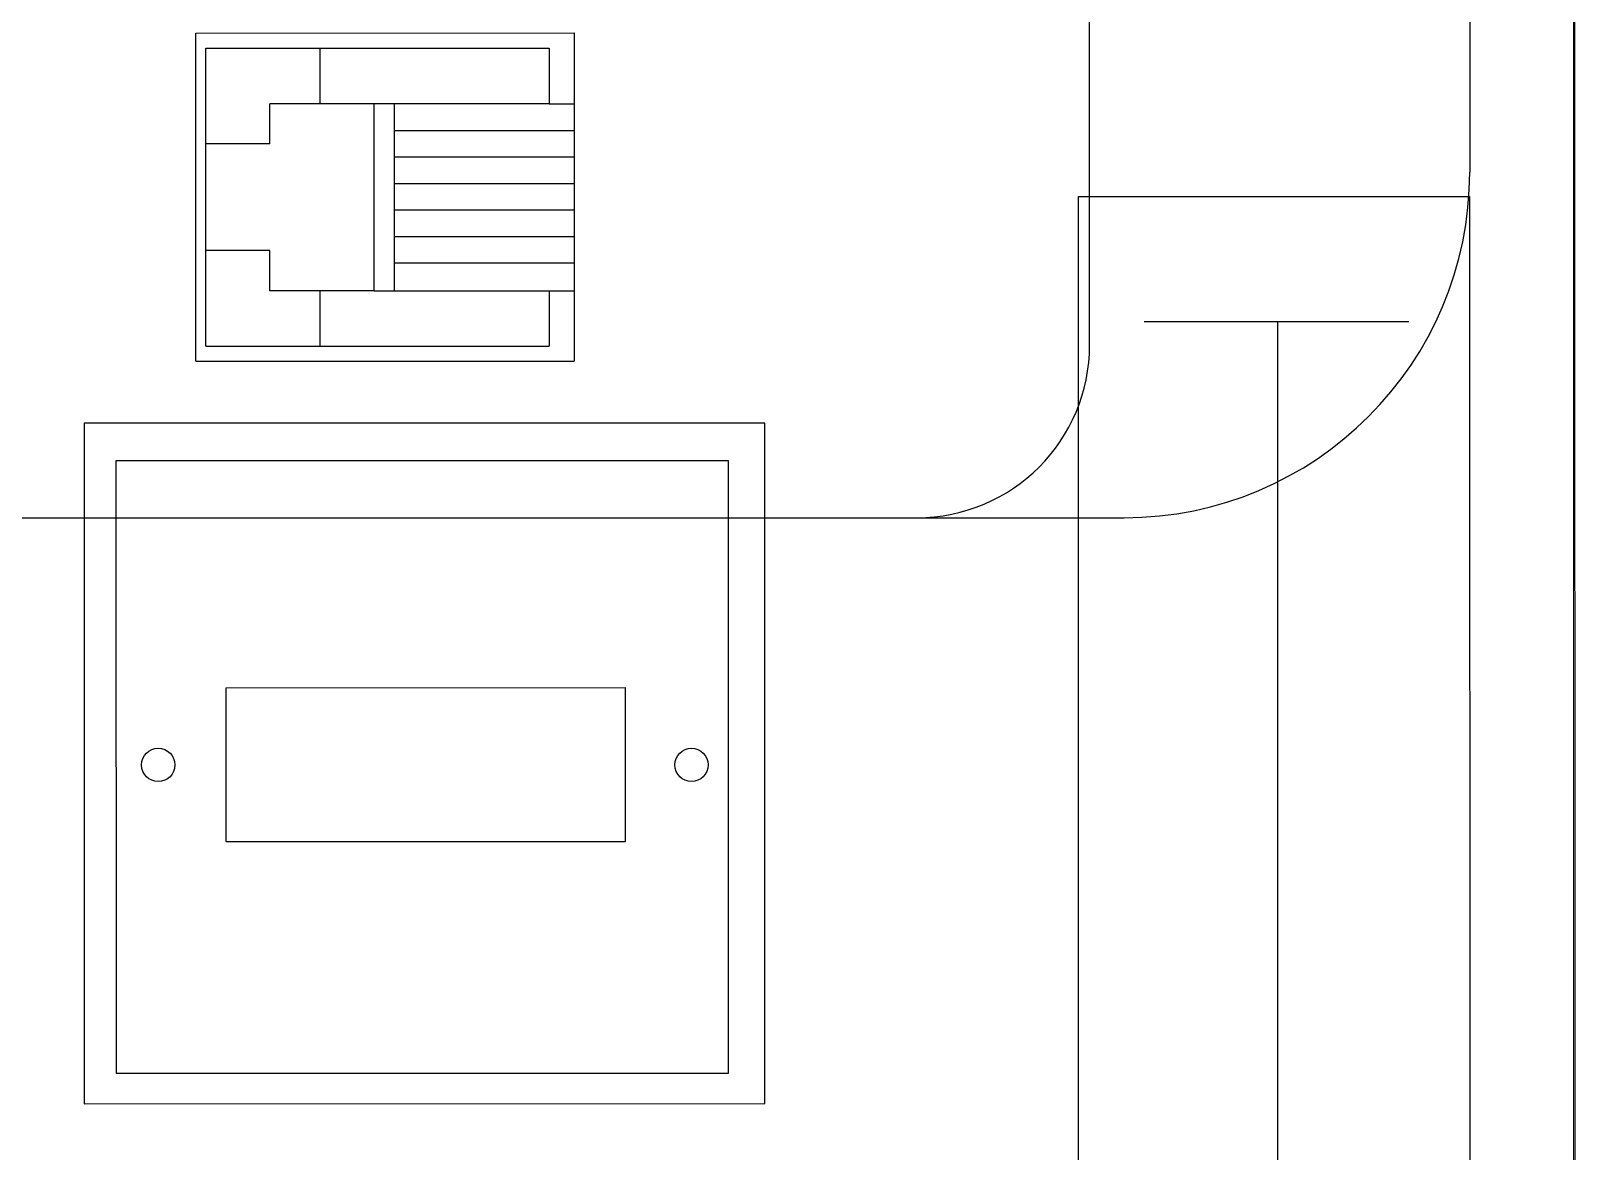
# Model space of a CAD drawing. Header units: inches. Extents: x 567429 to 582707, y 126347 to 133675.
# Drawn here: x 578255.84 to 578300.54, y 131489.04 to 131521.47 of the extents above; entities that cross this region are included whole.
import ezdxf

# ---------------------------------------------------------------- set-up
doc = ezdxf.new("R2010")
doc.units = ezdxf.units.IN
doc.header["$MEASUREMENT"] = 0
for name, color, linetype in [('BORD', 3, 'Continuous'), ('mobl', 11, 'Continuous'), ('wall kanaf', 4, 'Continuous')]:
    doc.layers.add(name, color=color, linetype=linetype)

# ---------------------------------------------------------------- blocks, each defined once
blk = doc.blocks.new('BOARD2')
at = {"layer": 'BORD', "color": 4}
blk.add_line((-163.075, 0), (163.075, 0), dxfattribs=at)
at = {"layer": 'BORD'}
for p, q in [((50.104, -15.159), (50.104, -3.204)), ((50.104, -3.204), (127.253, -3.204)), ((53.929, -5.066), (53.929, -13.146)), ((127.253, -15.159), (50.104, -15.159)), ((57.024, -24.743), (57.024, -45.534)), ((77.815, -24.743), (57.024, -24.743)), ((77.815, -45.534), (77.815, -24.743)), ((58.175, -25.849), (58.175, -44.561)), ((76.887, -25.849), (58.175, -25.849)), ((76.887, -44.561), (76.887, -25.849)), ((45.103, -30.562), (55.128, -30.562)), ((45.103, -42.124), (45.103, -30.562)), ((47.268, -31.328), (47.268, -30.562)), ((52.977, -31.328), (52.977, -30.562)), ((55.128, -42.124), (55.128, -30.562)), ((45.563, -41.818), (45.563, -31.328)), ((45.563, -31.328), (47.268, -31.328)), ((47.268, -31.328), (47.268, -39.862)), ((52.977, -31.328), (54.668, -31.328)), ((52.979, -36.67), (52.977, -31.328)), ((54.668, -41.818), (54.668, -31.328)), ((47.268, -36.062), (52.979, -36.062)), ((52.979, -36.67), (47.268, -36.67)), ((52.979, -36.67), (52.979, -39.862)), ((47.268, -38.321), (45.563, -38.321)), ((54.668, -38.322), (52.979, -38.322)), ((48.484, -39.862), (47.268, -39.862)), ((48.484, -39.863), (48.484, -41.818)), ((52.979, -39.862), (51.747, -39.862)), ((54.668, -41.818), (45.563, -41.818)), ((55.128, -42.124), (45.103, -42.124)), ((58.175, -44.561), (76.887, -44.561)), ((57.024, -45.534), (77.815, -45.534))]:
    blk.add_line(p, q, dxfattribs=at)
at = {"layer": 'BORD', "color": 3}
blk.add_line((53.929, -9.08), (122.172, -9.08), dxfattribs=at)
at = {"layer": 'BORD', "color": 30}
for p, q in [((65.106, -41.193), (65.106, -29.011)), ((65.106, -29.011), (69.815, -29.011)), ((69.815, -29.011), (69.815, -41.193)), ((48.078, -36.062), (48.078, -30.562)), ((48.888, -36.062), (48.888, -30.562)), ((49.698, -36.062), (49.698, -30.562)), ((50.508, -36.062), (50.508, -30.562)), ((51.318, -36.062), (51.318, -30.562)), ((52.128, -36.062), (52.128, -30.562)), ((69.815, -41.193), (65.106, -41.193))]:
    blk.add_line(p, q, dxfattribs=at)
at = {"layer": 'BORD', "ltscale": 200}
blk.add_line((51.747, -39.862), (51.747, -41.818), dxfattribs=at)
at = {"layer": 'BORD', "color": 30}
for centre in [(67.466, -26.98), (67.466, -43.271)]:
    blk.add_circle(centre, 0.509, dxfattribs=at)

msp = doc.modelspace()

# ---------------------------------------------------------------- linework, layer by layer
at = {"layer": 'mobl', "color": 15}
for p, q in [((578286.486, 131512.375), (578286.486, 131552.375)), ((578297.486, 131547.375), (578297.486, 131517.375)), ((578241.486, 131507.375), (578281.486, 131507.375)), ((578281.486, 131507.375), (578287.486, 131507.375))]:
    msp.add_line(p, q, dxfattribs=at)
for centre, radius in [((578287.486, 131517.375), 10), ((578281.486, 131512.375), 5)]:
    msp.add_arc(centre, radius, 270, 0, dxfattribs=at)
at = {"layer": 'wall kanaf', "color": 15, "lineweight": 20, "ltscale": 0.1}
msp.add_line((578300.486, 131859.789), (578300.486, 131345.289), dxfattribs=at)

# ---------------------------------------------------------------- block references
at = {"layer": 'BORD', "ltscale": 5, "xscale": 0.947301618010808, "yscale": 0.947301618010808, "zscale": 0.947301618010808, "rotation": 270.0091431634974}
msp.add_blockref('BOARD2', (578300.511, 131564.135), dxfattribs=at)

doc.saveas('drawing.dxf')
